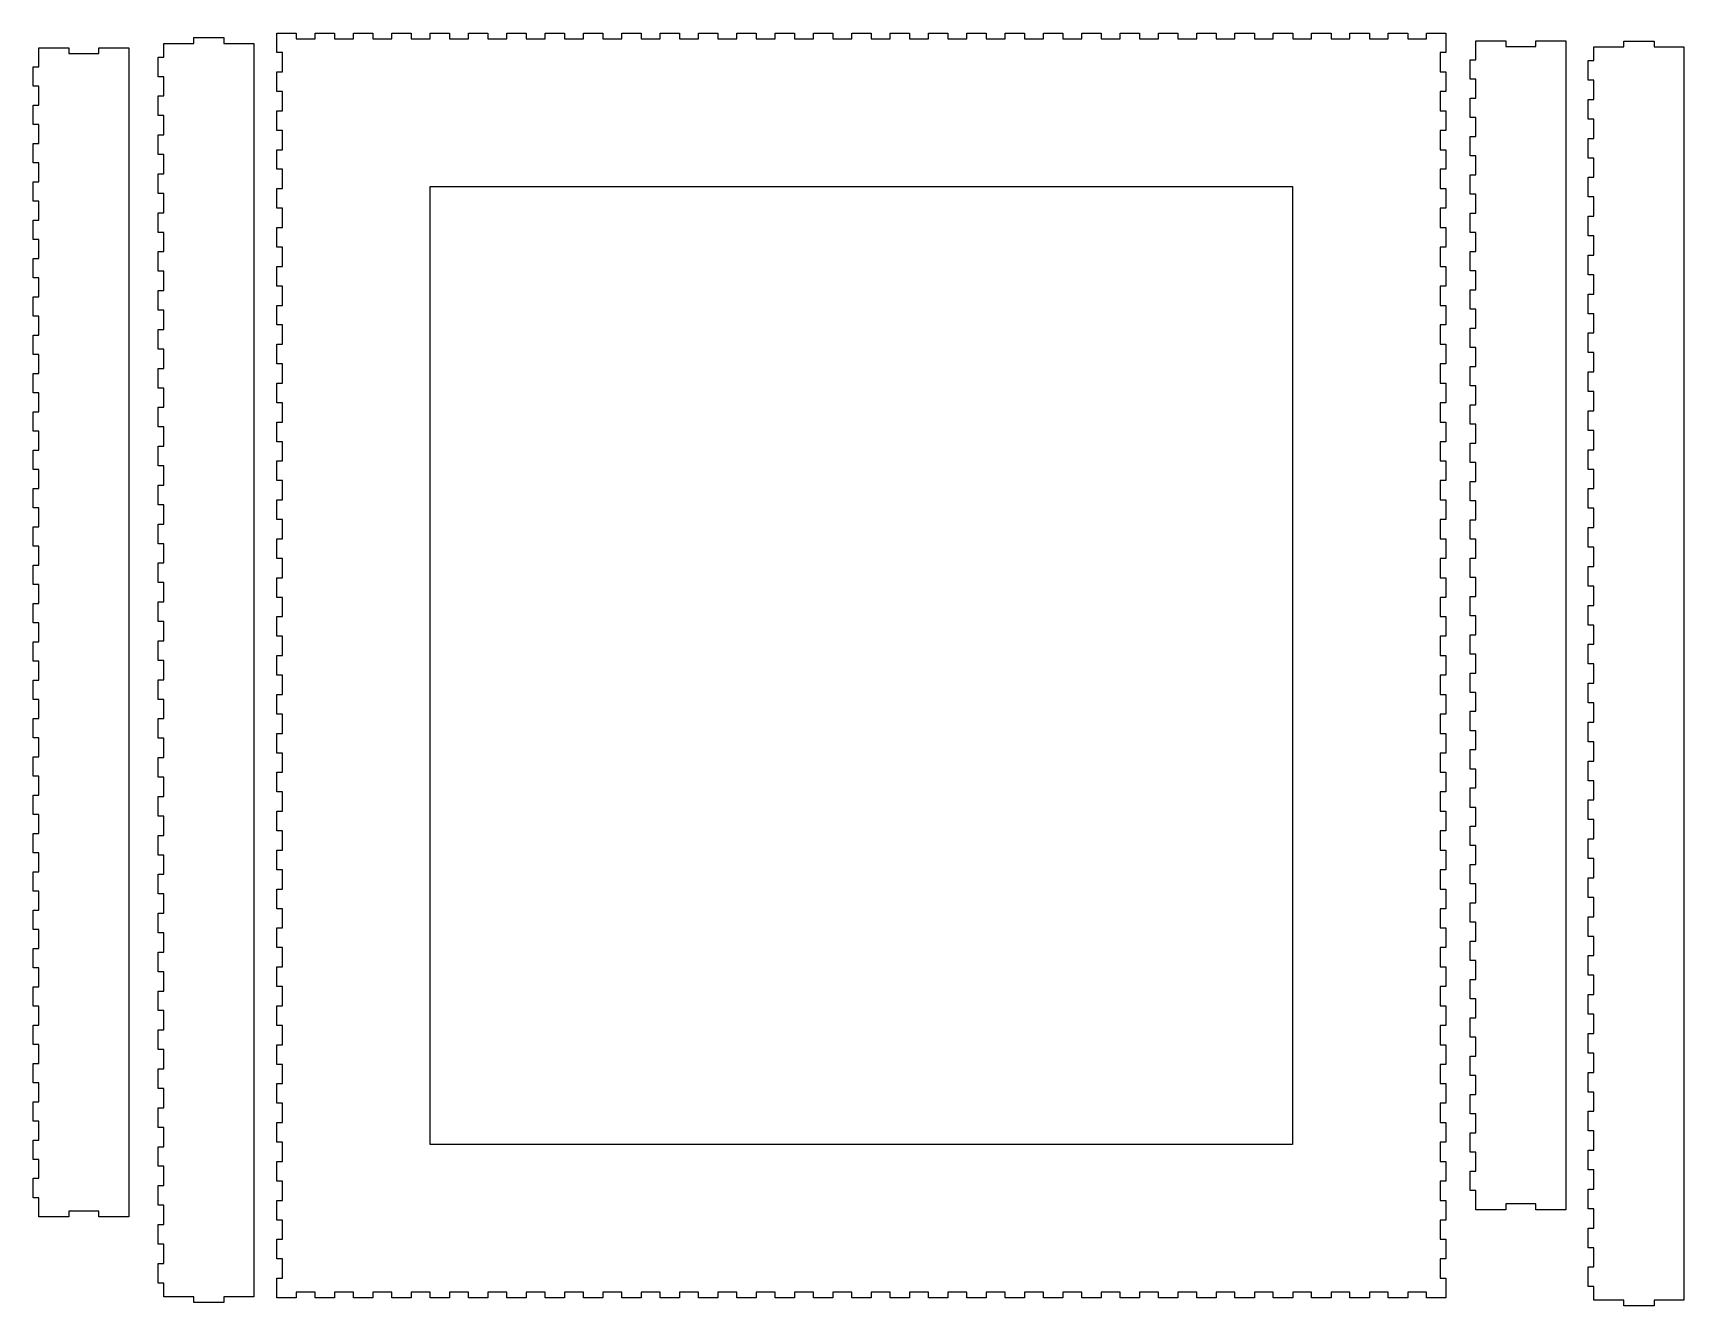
# Model space of a CAD drawing. Extents: x 309 to 1171, y 119 to 783.
import ezdxf

# ---------------------------------------------------------------- set-up
doc = ezdxf.new("R2010")
doc.units = 0
doc.layers.add('Calque_1', color=7, linetype='CONTINUOUS')

msp = doc.modelspace()

# ---------------------------------------------------------------- linework, layer by layer
at = {"layer": 'Calque_1', "color": 1}
for p, q in [((312.078172, 765.802672), (312.078172, 775.752671)), ((312.078172, 775.752671), (327.794846, 775.752671)), ((327.794846, 775.752671), (327.794846, 772.752649)), ((343.361518, 772.752649), (343.361518, 775.752671)), ((343.361518, 775.752671), (359.078163, 775.752671)), ((359.078163, 775.752671), (359.078163, 165.75268)), ((359.078163, 775.752671), (359.078163, 775.752671)), ((377.310086, 770.935787), (377.310086, 778.03963)), ((377.310086, 778.03963), (392.926739, 778.03963)), ((392.926739, 778.03963), (392.926739, 781.039624)), ((392.926739, 781.039624), (408.693422, 781.039624)), ((408.693422, 781.039624), (408.693422, 778.03963)), ((408.693422, 778.03963), (424.310076, 778.03963)), ((424.310076, 778.03963), (424.310076, 772.039642)), ((436.304464, 783.46572), (446.354454, 783.46572)), ((436.304464, 773.26189), (436.304464, 783.46572)), ((436.304464, 783.46572), (436.304464, 783.46572)), ((446.354454, 783.46572), (446.354454, 780.465726)), ((446.354454, 780.465726), (456.254443, 780.465726)), ((456.254443, 780.465726), (456.254443, 783.46572)), ((456.254443, 783.46572), (466.354442, 783.46572)), ((466.354442, 783.46572), (466.354442, 780.465726)), ((466.354442, 780.465726), (476.254459, 780.465726)), ((476.254459, 780.465726), (476.254459, 783.46572)), ((476.254459, 783.46572), (486.354459, 783.46572)), ((486.354459, 783.46572), (486.354459, 780.465726)), ((486.354459, 780.465726), (496.254447, 780.465726)), ((496.254447, 780.465726), (496.254447, 783.46572)), ((496.254447, 783.46572), (506.354447, 783.46572)), ((506.354447, 783.46572), (506.354447, 780.465726)), ((506.354447, 780.465726), (516.254464, 780.465726)), ((516.254464, 780.465726), (516.254464, 783.46572)), ((516.254464, 783.46572), (526.354463, 783.46572)), ((526.354463, 783.46572), (526.354463, 780.465726)), ((526.354463, 780.465726), (536.254452, 780.465726)), ((536.254452, 780.465726), (536.254452, 783.46572)), ((536.254452, 783.46572), (546.354452, 783.46572)), ((546.354452, 783.46572), (546.354452, 780.465726)), ((546.354452, 780.465726), (556.25444, 780.465726)), ((556.25444, 780.465726), (556.25444, 783.46572)), ((556.25444, 783.46572), (566.35444, 783.46572)), ((566.35444, 783.46572), (566.35444, 780.465726)), ((566.35444, 780.465726), (576.254457, 780.465726)), ((576.254457, 780.465726), (576.254457, 783.46572)), ((576.254457, 783.46572), (586.354456, 783.46572)), ((586.354456, 783.46572), (586.354456, 780.465726)), ((586.354456, 780.465726), (596.254445, 780.465726)), ((596.254445, 780.465726), (596.254445, 783.46572)), ((596.254445, 783.46572), (606.354444, 783.46572)), ((606.354444, 783.46572), (606.354444, 780.465726)), ((606.354444, 780.465726), (616.254461, 780.465726)), ((616.254461, 780.465726), (616.254461, 783.46572)), ((616.254461, 783.46572), (626.354461, 783.46572)), ((626.354461, 783.46572), (626.354461, 780.465726)), ((626.354461, 780.465726), (636.25445, 780.465726)), ((636.25445, 780.465726), (636.25445, 783.46572)), ((636.25445, 783.46572), (646.354449, 783.46572)), ((646.354449, 783.46572), (646.354449, 780.465726)), ((646.354449, 780.465726), (656.254466, 780.465726)), ((656.254466, 780.465726), (656.254466, 783.46572)), ((656.254466, 783.46572), (666.354466, 783.46572)), ((666.354466, 783.46572), (666.354466, 780.465726)), ((666.354466, 780.465726), (676.254454, 780.465726)), ((676.254454, 780.465726), (676.254454, 783.46572)), ((676.254454, 783.46572), (686.354454, 783.46572)), ((686.354454, 783.46572), (686.354454, 780.465726)), ((686.354454, 780.465726), (696.254442, 780.465726)), ((696.254442, 780.465726), (696.254442, 783.46572)), ((696.254442, 783.46572), (706.354442, 783.46572)), ((706.354442, 783.46572), (706.354442, 780.465726)), ((706.354442, 780.465726), (716.254459, 780.465726)), ((716.254459, 780.465726), (716.254459, 783.46572)), ((716.254459, 783.46572), (726.354458, 783.46572)), ((726.354458, 783.46572), (726.354458, 780.465726)), ((726.354458, 780.465726), (736.254447, 780.465726)), ((736.254447, 780.465726), (736.254447, 783.46572)), ((736.254447, 783.46572), (746.354447, 783.46572)), ((746.354447, 783.46572), (746.354447, 780.465726)), ((746.354447, 780.465726), (756.254464, 780.465726)), ((756.254464, 780.465726), (756.254464, 783.46572)), ((756.254464, 783.46572), (766.354463, 783.46572)), ((766.354463, 783.46572), (766.354463, 780.465726)), ((766.354463, 780.465726), (776.254452, 780.465726)), ((776.254452, 780.465726), (776.254452, 783.46572)), ((776.254452, 783.46572), (786.354451, 783.46572)), ((786.354451, 783.46572), (786.354451, 780.465726)), ((786.354451, 780.465726), (796.25444, 780.465726)), ((796.25444, 780.465726), (796.25444, 783.46572)), ((796.25444, 783.46572), (806.35444, 783.46572)), ((806.35444, 783.46572), (806.35444, 780.465726)), ((806.35444, 780.465726), (816.254456, 780.465726)), ((816.254456, 780.465726), (816.254456, 783.46572)), ((816.254456, 783.46572), (826.354456, 783.46572)), ((826.354456, 783.46572), (826.354456, 780.465726)), ((826.354456, 780.465726), (836.254445, 780.465726)), ((836.254445, 780.465726), (836.254445, 783.46572)), ((836.254445, 783.46572), (846.354444, 783.46572)), ((846.354444, 783.46572), (846.354444, 780.465726)), ((846.354444, 780.465726), (856.254461, 780.465726)), ((856.254461, 780.465726), (856.254461, 783.46572)), ((856.254461, 783.46572), (866.354461, 783.46572)), ((866.354461, 783.46572), (866.354461, 780.465726)), ((866.354461, 780.465726), (876.254449, 780.465726)), ((876.254449, 780.465726), (876.254449, 783.46572)), ((876.254449, 783.46572), (886.354449, 783.46572)), ((886.354449, 783.46572), (886.354449, 780.465726)), ((886.354449, 780.465726), (896.254466, 780.465726)), ((896.254466, 780.465726), (896.254466, 783.46572)), ((896.254466, 783.46572), (906.354465, 783.46572)), ((906.354465, 783.46572), (906.354465, 780.465726)), ((906.354465, 780.465726), (916.254454, 780.465726)), ((916.254454, 780.465726), (916.254454, 783.46572)), ((916.254454, 783.46572), (926.354454, 783.46572)), ((926.354454, 783.46572), (926.354454, 780.465726)), ((926.354454, 780.465726), (936.254442, 780.465726)), ((936.254442, 780.465726), (936.254442, 783.46572)), ((936.254442, 783.46572), (946.354442, 783.46572)), ((946.354442, 783.46572), (946.354442, 780.465726)), ((946.354442, 780.465726), (956.254459, 780.465726)), ((956.254459, 780.465726), (956.254459, 783.46572)), ((956.254459, 783.46572), (966.354458, 783.46572)), ((966.354458, 783.46572), (966.354458, 780.465726)), ((966.354458, 780.465726), (976.254447, 780.465726)), ((976.254447, 780.465726), (976.254447, 783.46572)), ((976.254447, 783.46572), (986.354446, 783.46572)), ((986.354446, 783.46572), (986.354446, 780.465726)), ((986.354446, 780.465726), (996.254463, 780.465726)), ((996.254463, 780.465726), (996.254463, 783.46572)), ((996.254463, 783.46572), (1006.354463, 783.46572)), ((1006.354463, 783.46572), (1006.354463, 780.465726)), ((1006.354463, 780.465726), (1016.254452, 780.465726)), ((1016.254452, 780.465726), (1016.254452, 783.46572)), ((1016.254452, 783.46572), (1026.354451, 783.46572)), ((1026.354451, 783.46572), (1026.354451, 780.465726)), ((1026.354451, 780.465726), (1036.25444, 780.465726)), ((1036.25444, 780.465726), (1036.25444, 783.46572)), ((1036.25444, 783.46572), (1046.304458, 783.46572)), ((1046.304458, 783.46572), (1046.304458, 773.26189)), ((1061.924555, 769.501195), (1061.924555, 779.451193)), ((1061.924555, 779.451193), (1077.641228, 779.451193)), ((1077.641228, 779.451193), (1077.641228, 776.451199)), ((1077.641228, 776.451199), (1093.207872, 776.451199)), ((1093.207872, 776.451199), (1093.207872, 779.451193)), ((1093.207872, 779.451193), (1108.924545, 779.451193)), ((1108.924545, 779.451193), (1108.924545, 169.451205)), ((1108.924545, 779.451193), (1108.924545, 779.451193)), ((1123.527457, 769.086526), (1123.527457, 776.190369)), ((1123.527457, 776.190369), (1139.144111, 776.190369)), ((1139.144111, 776.190369), (1139.144111, 779.190363)), ((1139.144111, 779.190363), (1154.910794, 779.190363)), ((1154.910794, 779.190363), (1154.910794, 776.190369)), ((1154.910794, 776.190369), (1170.527448, 776.190369)), ((1170.527448, 776.190369), (1170.527448, 770.190381)), ((327.794846, 772.752649), (343.361518, 772.752649)), ((374.310092, 760.681948), (374.310092, 770.935787)), ((374.310092, 770.935787), (377.310086, 770.935787)), ((424.310076, 772.039642), (424.310076, 124.039652)), ((439.304458, 773.26189), (436.304464, 773.26189)), ((439.304458, 763.208034), (439.304458, 773.26189)), ((1046.304458, 773.26189), (1043.304464, 773.26189)), ((1043.304464, 773.26189), (1043.304464, 763.208034)), ((1058.924561, 759.401195), (1058.924561, 769.501195)), ((1058.924561, 769.501195), (1061.924555, 769.501195)), ((1120.527463, 758.832687), (1120.527463, 769.086526)), ((1120.527463, 769.086526), (1123.527457, 769.086526)), ((1170.527448, 770.190381), (1170.527448, 122.190368)), ((309.078178, 755.702645), (309.078178, 765.802672)), ((309.078178, 765.802672), (312.078172, 765.802672)), ((377.310086, 760.681948), (374.310092, 760.681948)), ((377.310086, 750.628092), (377.310086, 760.681948)), ((436.304464, 752.954195), (436.304464, 763.208034)), ((436.304464, 763.208034), (439.304458, 763.208034)), ((1043.304464, 763.208034), (1046.304458, 763.208034)), ((1046.304458, 763.208034), (1046.304458, 752.954195)), ((1061.924555, 759.401195), (1058.924561, 759.401195)), ((1061.924555, 749.501206), (1061.924555, 759.401195)), ((1123.527457, 758.832687), (1120.527463, 758.832687)), ((1123.527457, 748.77883), (1123.527457, 758.832687)), ((312.078172, 755.702645), (309.078178, 755.702645)), ((312.078172, 745.802656), (312.078172, 755.702645)), ((374.310092, 740.374253), (374.310092, 750.628092)), ((374.310092, 750.628092), (377.310086, 750.628092)), ((439.304458, 752.954195), (436.304464, 752.954195)), ((439.304458, 742.900339), (439.304458, 752.954195)), ((1046.304458, 752.954195), (1043.304464, 752.954195)), ((1043.304464, 752.954195), (1043.304464, 742.900339)), ((1058.924561, 739.401207), (1058.924561, 749.501206)), ((1058.924561, 749.501206), (1061.924555, 749.501206)), ((309.078178, 735.702656), (309.078178, 745.802656)), ((309.078178, 745.802656), (312.078172, 745.802656)), ((436.304464, 732.6465), (436.304464, 742.900339)), ((436.304464, 742.900339), (439.304458, 742.900339)), ((1043.304464, 742.900339), (1046.304458, 742.900339)), ((1046.304458, 742.900339), (1046.304458, 732.6465)), ((1120.527463, 738.524992), (1120.527463, 748.77883)), ((1120.527463, 748.77883), (1123.527457, 748.77883)), ((312.078172, 735.702656), (309.078178, 735.702656)), ((312.078172, 725.802668), (312.078172, 735.702656)), ((377.310086, 740.374253), (374.310092, 740.374253)), ((377.310086, 730.320396), (377.310086, 740.374253)), ((439.304458, 732.6465), (436.304464, 732.6465)), ((439.304458, 722.592644), (439.304458, 732.6465)), ((1046.304458, 732.6465), (1043.304464, 732.6465)), ((1043.304464, 732.6465), (1043.304464, 722.592644)), ((1061.924555, 739.401207), (1058.924561, 739.401207)), ((1061.924555, 729.50119), (1061.924555, 739.401207)), ((1123.527457, 738.524992), (1120.527463, 738.524992)), ((1123.527457, 728.471135), (1123.527457, 738.524992)), ((309.078178, 715.702668), (309.078178, 725.802668)), ((309.078178, 725.802668), (312.078172, 725.802668)), ((374.310092, 720.066558), (374.310092, 730.320396)), ((374.310092, 730.320396), (377.310086, 730.320396)), ((1058.924561, 719.40119), (1058.924561, 729.50119)), ((1058.924561, 729.50119), (1061.924555, 729.50119)), ((1120.527463, 718.217296), (1120.527463, 728.471135)), ((1120.527463, 728.471135), (1123.527457, 728.471135)), ((312.078172, 715.702668), (309.078178, 715.702668)), ((312.078172, 705.802651), (312.078172, 715.702668)), ((377.310086, 720.066558), (374.310092, 720.066558)), ((377.310086, 710.012701), (377.310086, 720.066558)), ((436.304464, 712.338805), (436.304464, 722.592644)), ((436.304464, 722.592644), (439.304458, 722.592644)), ((1043.304464, 722.592644), (1046.304458, 722.592644)), ((1046.304458, 722.592644), (1046.304458, 712.338805)), ((1061.924555, 719.40119), (1058.924561, 719.40119)), ((1061.924555, 709.501202), (1061.924555, 719.40119)), ((1123.527457, 718.217296), (1120.527463, 718.217296)), ((1123.527457, 708.16344), (1123.527457, 718.217296)), ((374.310092, 699.758862), (374.310092, 710.012701)), ((374.310092, 710.012701), (377.310086, 710.012701)), ((439.304458, 712.338805), (436.304464, 712.338805)), ((439.304458, 702.284949), (439.304458, 712.338805)), ((1046.304458, 712.338805), (1043.304464, 712.338805)), ((1043.304464, 712.338805), (1043.304464, 702.284949)), ((1058.924561, 699.401202), (1058.924561, 709.501202)), ((1058.924561, 709.501202), (1061.924555, 709.501202)), ((1120.527463, 697.909601), (1120.527463, 708.16344)), ((1120.527463, 708.16344), (1123.527457, 708.16344)), ((309.078178, 695.702652), (309.078178, 705.802651)), ((309.078178, 705.802651), (312.078172, 705.802651)), ((377.310086, 699.758862), (374.310092, 699.758862)), ((377.310086, 689.705006), (377.310086, 699.758862)), ((436.304464, 692.03111), (436.304464, 702.284949)), ((436.304464, 702.284949), (439.304458, 702.284949)), ((1043.304464, 702.284949), (1046.304458, 702.284949)), ((1046.304458, 702.284949), (1046.304458, 692.03111)), ((1061.924555, 699.401202), (1058.924561, 699.401202)), ((1061.924555, 689.501214), (1061.924555, 699.401202)), ((1123.527457, 697.909601), (1120.527463, 697.909601)), ((1123.527457, 687.855745), (1123.527457, 697.909601)), ((312.078172, 695.702652), (309.078178, 695.702652)), ((312.078172, 685.802663), (312.078172, 695.702652)), ((374.310092, 679.451167), (374.310092, 689.705006)), ((374.310092, 689.705006), (377.310086, 689.705006)), ((439.304458, 692.03111), (436.304464, 692.03111)), ((439.304458, 681.977282), (439.304458, 692.03111)), ((1046.304458, 692.03111), (1043.304464, 692.03111)), ((1043.304464, 692.03111), (1043.304464, 681.977282)), ((1058.924561, 679.401214), (1058.924561, 689.501214)), ((1058.924561, 689.501214), (1061.924555, 689.501214)), ((309.078178, 675.702664), (309.078178, 685.802663)), ((309.078178, 685.802663), (312.078172, 685.802663)), ((436.304464, 671.723415), (436.304464, 681.977282)), ((436.304464, 681.977282), (439.304458, 681.977282)), ((1043.304464, 681.977282), (1046.304458, 681.977282)), ((1046.304458, 681.977282), (1046.304458, 671.723415)), ((1120.527463, 677.601906), (1120.527463, 687.855745)), ((1120.527463, 687.855745), (1123.527457, 687.855745)), ((312.078172, 675.702664), (309.078178, 675.702664)), ((312.078172, 665.802647), (312.078172, 675.702664)), ((377.310086, 679.451167), (374.310092, 679.451167)), ((377.310086, 669.397311), (377.310086, 679.451167)), ((1061.924555, 679.401214), (1058.924561, 679.401214)), ((1061.924555, 669.501197), (1061.924555, 679.401214)), ((1123.527457, 677.601906), (1120.527463, 677.601906)), ((1123.527457, 667.54805), (1123.527457, 677.601906)), ((309.078178, 655.702647), (309.078178, 665.802647)), ((309.078178, 665.802647), (312.078172, 665.802647)), ((374.310092, 659.143472), (374.310092, 669.397311)), ((374.310092, 669.397311), (377.310086, 669.397311)), ((439.304458, 671.723415), (436.304464, 671.723415)), ((439.304458, 661.669587), (439.304458, 671.723415)), ((1046.304458, 671.723415), (1043.304464, 671.723415)), ((1043.304464, 671.723415), (1043.304464, 661.669587)), ((1058.924561, 659.401198), (1058.924561, 669.501197)), ((1058.924561, 669.501197), (1061.924555, 669.501197)), ((1120.527463, 657.294211), (1120.527463, 667.54805)), ((1120.527463, 667.54805), (1123.527457, 667.54805)), ((312.078172, 655.702647), (309.078178, 655.702647)), ((312.078172, 645.802658), (312.078172, 655.702647)), ((377.310086, 659.143472), (374.310092, 659.143472)), ((377.310086, 649.089644), (377.310086, 659.143472)), ((436.304464, 651.41572), (436.304464, 661.669587)), ((436.304464, 661.669587), (439.304458, 661.669587)), ((1043.304464, 661.669587), (1046.304458, 661.669587)), ((1046.304458, 661.669587), (1046.304458, 651.41572)), ((1061.924555, 659.401198), (1058.924561, 659.401198)), ((1061.924555, 649.501209), (1061.924555, 659.401198)), ((1123.527457, 657.294211), (1120.527463, 657.294211)), ((1123.527457, 647.240383), (1123.527457, 657.294211)), ((374.310092, 638.835777), (374.310092, 649.089644)), ((374.310092, 649.089644), (377.310086, 649.089644)), ((439.304458, 651.41572), (436.304464, 651.41572)), ((439.304458, 641.361892), (439.304458, 651.41572)), ((1046.304458, 651.41572), (1043.304464, 651.41572)), ((1043.304464, 651.41572), (1043.304464, 641.361892)), ((1058.924561, 639.401209), (1058.924561, 649.501209)), ((1058.924561, 649.501209), (1061.924555, 649.501209)), ((1120.527463, 636.986516), (1120.527463, 647.240383)), ((1120.527463, 647.240383), (1123.527457, 647.240383)), ((309.078178, 635.702659), (309.078178, 645.802658)), ((309.078178, 645.802658), (312.078172, 645.802658)), ((377.310086, 638.835777), (374.310092, 638.835777)), ((377.310086, 628.781949), (377.310086, 638.835777)), ((436.304464, 631.108025), (436.304464, 641.361892)), ((436.304464, 641.361892), (439.304458, 641.361892)), ((1043.304464, 641.361892), (1046.304458, 641.361892)), ((1046.304458, 641.361892), (1046.304458, 631.108025)), ((1061.924555, 639.401209), (1058.924561, 639.401209)), ((1061.924555, 629.501192), (1061.924555, 639.401209)), ((312.078172, 635.702659), (309.078178, 635.702659)), ((312.078172, 625.80267), (312.078172, 635.702659)), ((439.304458, 631.108025), (436.304464, 631.108025)), ((439.304458, 621.054197), (439.304458, 631.108025)), ((1046.304458, 631.108025), (1043.304464, 631.108025)), ((1043.304464, 631.108025), (1043.304464, 621.054197)), ((1058.924561, 619.401193), (1058.924561, 629.501192)), ((1058.924561, 629.501192), (1061.924555, 629.501192)), ((1123.527457, 636.986516), (1120.527463, 636.986516)), ((1123.527457, 626.932688), (1123.527457, 636.986516)), ((309.078178, 615.702671), (309.078178, 625.80267)), ((309.078178, 625.80267), (312.078172, 625.80267)), ((374.310092, 618.528082), (374.310092, 628.781949)), ((374.310092, 628.781949), (377.310086, 628.781949)), ((436.304464, 610.800358), (436.304464, 621.054197)), ((436.304464, 621.054197), (439.304458, 621.054197)), ((1043.304464, 621.054197), (1046.304458, 621.054197)), ((1046.304458, 621.054197), (1046.304458, 610.800358)), ((1120.527463, 616.678821), (1120.527463, 626.932688)), ((1120.527463, 626.932688), (1123.527457, 626.932688)), ((312.078172, 615.702671), (309.078178, 615.702671)), ((312.078172, 605.802654), (312.078172, 615.702671)), ((377.310086, 618.528082), (374.310092, 618.528082)), ((377.310086, 608.474254), (377.310086, 618.528082)), ((1061.924555, 619.401193), (1058.924561, 619.401193)), ((1061.924555, 609.501204), (1061.924555, 619.401193)), ((1123.527457, 616.678821), (1120.527463, 616.678821)), ((1123.527457, 606.624993), (1123.527457, 616.678821)), ((309.078178, 595.702654), (309.078178, 605.802654)), ((309.078178, 605.802654), (312.078172, 605.802654)), ((374.310092, 598.220415), (374.310092, 608.474254)), ((374.310092, 608.474254), (377.310086, 608.474254)), ((439.304458, 610.800358), (436.304464, 610.800358)), ((439.304458, 600.746502), (439.304458, 610.800358)), ((1046.304458, 610.800358), (1043.304464, 610.800358)), ((1043.304464, 610.800358), (1043.304464, 600.746502)), ((1058.924561, 599.401205), (1058.924561, 609.501204)), ((1058.924561, 609.501204), (1061.924555, 609.501204)), ((1120.527463, 596.371126), (1120.527463, 606.624993)), ((1120.527463, 606.624993), (1123.527457, 606.624993)), ((312.078172, 595.702654), (309.078178, 595.702654)), ((312.078172, 585.802666), (312.078172, 595.702654)), ((377.310086, 598.220415), (374.310092, 598.220415)), ((377.310086, 588.166559), (377.310086, 598.220415)), ((436.304464, 590.492663), (436.304464, 600.746502)), ((436.304464, 600.746502), (439.304458, 600.746502)), ((1043.304464, 600.746502), (1046.304458, 600.746502)), ((1046.304458, 600.746502), (1046.304458, 590.492663)), ((1061.924555, 599.401205), (1058.924561, 599.401205)), ((1061.924555, 589.501244), (1061.924555, 599.401205)), ((1123.527457, 596.371126), (1120.527463, 596.371126)), ((1123.527457, 586.317298), (1123.527457, 596.371126)), ((309.078178, 575.702658), (309.078178, 585.802666)), ((309.078178, 585.802666), (312.078172, 585.802666)), ((374.310092, 577.91272), (374.310092, 588.166559)), ((374.310092, 588.166559), (377.310086, 588.166559)), ((439.304458, 590.492663), (436.304464, 590.492663)), ((439.304458, 580.438806), (439.304458, 590.492663)), ((1046.304458, 590.492663), (1043.304464, 590.492663)), ((1043.304464, 590.492663), (1043.304464, 580.438806)), ((1058.924561, 579.401245), (1058.924561, 589.501244)), ((1058.924561, 589.501244), (1061.924555, 589.501244)), ((1120.527463, 576.06345), (1120.527463, 586.317298)), ((1120.527463, 586.317298), (1123.527457, 586.317298)), ((377.310086, 577.91272), (374.310092, 577.91272)), ((377.310086, 567.858861), (377.310086, 577.91272)), ((436.304464, 570.184968), (436.304464, 580.438806)), ((436.304464, 580.438806), (439.304458, 580.438806)), ((1043.304464, 580.438806), (1046.304458, 580.438806)), ((1046.304458, 580.438806), (1046.304458, 570.184968)), ((1061.924555, 579.401245), (1058.924561, 579.401245)), ((1061.924555, 569.501219), (1061.924555, 579.401245)), ((312.078172, 575.702658), (309.078178, 575.702658)), ((312.078172, 565.802658), (312.078172, 575.702658)), ((439.304458, 570.184968), (436.304464, 570.184968)), ((439.304458, 560.13112), (439.304458, 570.184968)), ((1046.304458, 570.184968), (1043.304464, 570.184968)), ((1043.304464, 570.184968), (1043.304464, 560.13112)), ((1058.924561, 559.40122), (1058.924561, 569.501219)), ((1058.924561, 569.501219), (1061.924555, 569.501219)), ((1123.527457, 576.06345), (1120.527463, 576.06345)), ((1123.527457, 566.009594), (1123.527457, 576.06345)), ((309.078178, 555.702658), (309.078178, 565.802658)), ((309.078178, 565.802658), (312.078172, 565.802658)), ((374.310092, 557.605016), (374.310092, 567.858861)), ((374.310092, 567.858861), (377.310086, 567.858861)), ((436.304464, 549.877275), (436.304464, 560.13112)), ((436.304464, 560.13112), (439.304458, 560.13112)), ((1043.304464, 560.13112), (1046.304458, 560.13112)), ((1046.304458, 560.13112), (1046.304458, 549.877275)), ((1120.527463, 555.755755), (1120.527463, 566.009594)), ((1120.527463, 566.009594), (1123.527457, 566.009594)), ((312.078172, 555.702658), (309.078178, 555.702658)), ((312.078172, 545.802658), (312.078172, 555.702658)), ((377.310086, 557.605016), (374.310092, 557.605016)), ((377.310086, 547.551169), (377.310086, 557.605016)), ((1061.924555, 559.40122), (1058.924561, 559.40122)), ((1061.924555, 549.501231), (1061.924555, 559.40122)), ((1123.527457, 555.755755), (1120.527463, 555.755755)), ((1123.527457, 545.701896), (1123.527457, 555.755755)), ((309.078178, 535.702659), (309.078178, 545.802658)), ((309.078178, 545.802658), (312.078172, 545.802658)), ((374.310092, 537.297324), (374.310092, 547.551169)), ((374.310092, 547.551169), (377.310086, 547.551169)), ((439.304458, 549.877275), (436.304464, 549.877275)), ((439.304458, 539.82343), (439.304458, 549.877275)), ((1046.304458, 549.877275), (1043.304464, 549.877275)), ((1043.304464, 549.877275), (1043.304464, 539.82343)), ((1058.924561, 539.401232), (1058.924561, 549.501231)), ((1058.924561, 549.501231), (1061.924555, 549.501231)), ((1120.527463, 535.44806), (1120.527463, 545.701896)), ((1120.527463, 545.701896), (1123.527457, 545.701896)), ((312.078172, 535.702659), (309.078178, 535.702659)), ((312.078172, 525.802659), (312.078172, 535.702659)), ((377.310086, 537.297324), (374.310092, 537.297324)), ((377.310086, 527.243476), (377.310086, 537.297324)), ((436.304464, 529.569583), (436.304464, 539.82343)), ((436.304464, 539.82343), (439.304458, 539.82343)), ((1043.304464, 539.82343), (1046.304458, 539.82343)), ((1046.304458, 539.82343), (1046.304458, 529.569583)), ((1061.924555, 539.401232), (1058.924561, 539.401232)), ((1061.924555, 529.501215), (1061.924555, 539.401232)), ((1123.527457, 535.44806), (1120.527463, 535.44806)), ((1123.527457, 525.394201), (1123.527457, 535.44806)), ((309.078178, 515.702665), (309.078178, 525.802659)), ((309.078178, 525.802659), (312.078172, 525.802659)), ((374.310092, 516.989635), (374.310092, 527.243476)), ((374.310092, 527.243476), (377.310086, 527.243476)), ((439.304458, 529.569583), (436.304464, 529.569583)), ((439.304458, 519.515738), (439.304458, 529.569583)), ((1046.304458, 529.569583), (1043.304464, 529.569583)), ((1043.304464, 529.569583), (1043.304464, 519.515738)), ((1058.924561, 519.401215), (1058.924561, 529.501215)), ((1058.924561, 529.501215), (1061.924555, 529.501215)), ((377.310086, 516.989635), (374.310092, 516.989635)), ((377.310086, 506.935778), (377.310086, 516.989635)), ((436.304464, 509.261891), (436.304464, 519.515738)), ((436.304464, 519.515738), (439.304458, 519.515738)), ((1043.304464, 519.515738), (1046.304458, 519.515738)), ((1046.304458, 519.515738), (1046.304458, 509.261891)), ((1061.924555, 519.401215), (1058.924561, 519.401215)), ((1061.924555, 509.501226), (1061.924555, 519.401215)), ((1120.527463, 515.140362), (1120.527463, 525.394201)), ((1120.527463, 525.394201), (1123.527457, 525.394201)), ((312.078172, 515.702665), (309.078178, 515.702665)), ((312.078172, 505.802648), (312.078172, 515.702665)), ((439.304458, 509.261891), (436.304464, 509.261891)), ((439.304458, 499.208043), (439.304458, 509.261891)), ((1046.304458, 509.261891), (1043.304464, 509.261891)), ((1043.304464, 509.261891), (1043.304464, 499.208043)), ((1058.924561, 499.401227), (1058.924561, 509.501226)), ((1058.924561, 509.501226), (1061.924555, 509.501226)), ((1123.527457, 515.140362), (1120.527463, 515.140362)), ((1123.527457, 505.086506), (1123.527457, 515.140362)), ((309.078178, 495.702648), (309.078178, 505.802648)), ((309.078178, 505.802648), (312.078172, 505.802648)), ((374.310092, 496.68194), (374.310092, 506.935778)), ((374.310092, 506.935778), (377.310086, 506.935778)), ((1120.527463, 494.832667), (1120.527463, 505.086506)), ((1120.527463, 505.086506), (1123.527457, 505.086506)), ((312.078172, 495.702648), (309.078178, 495.702648)), ((312.078172, 485.80266), (312.078172, 495.702648)), ((377.310086, 496.68194), (374.310092, 496.68194)), ((377.310086, 486.628083), (377.310086, 496.68194)), ((436.304464, 488.954198), (436.304464, 499.208043)), ((436.304464, 499.208043), (439.304458, 499.208043)), ((1043.304464, 499.208043), (1046.304458, 499.208043)), ((1046.304458, 499.208043), (1046.304458, 488.954198)), ((1061.924555, 499.401227), (1058.924561, 499.401227)), ((1061.924555, 489.50121), (1061.924555, 499.401227)), ((1123.527457, 494.832667), (1120.527463, 494.832667)), ((1123.527457, 484.778811), (1123.527457, 494.832667)), ((309.078178, 475.70266), (309.078178, 485.80266)), ((309.078178, 485.80266), (312.078172, 485.80266)), ((374.310092, 476.374244), (374.310092, 486.628083)), ((374.310092, 486.628083), (377.310086, 486.628083)), ((439.304458, 488.954198), (436.304464, 488.954198)), ((439.304458, 478.900351), (439.304458, 488.954198)), ((1046.304458, 488.954198), (1043.304464, 488.954198)), ((1043.304464, 488.954198), (1043.304464, 478.900351)), ((1058.924561, 479.40121), (1058.924561, 489.50121)), ((1058.924561, 489.50121), (1061.924555, 489.50121)), ((1120.527463, 474.524972), (1120.527463, 484.778811)), ((1120.527463, 484.778811), (1123.527457, 484.778811)), ((312.078172, 475.70266), (309.078178, 475.70266)), ((312.078172, 465.802643), (312.078172, 475.70266)), ((377.310086, 476.374244), (374.310092, 476.374244)), ((377.310086, 466.320388), (377.310086, 476.374244)), ((436.304464, 468.646506), (436.304464, 478.900351)), ((436.304464, 478.900351), (439.304458, 478.900351)), ((1043.304464, 478.900351), (1046.304458, 478.900351)), ((1046.304458, 478.900351), (1046.304458, 468.646506)), ((1061.924555, 479.40121), (1058.924561, 479.40121)), ((1061.924555, 469.501222), (1061.924555, 479.40121)), ((1123.527457, 474.524972), (1120.527463, 474.524972)), ((1123.527457, 464.471116), (1123.527457, 474.524972)), ((309.078178, 455.702644), (309.078178, 465.802643)), ((309.078178, 465.802643), (312.078172, 465.802643)), ((374.310092, 456.066549), (374.310092, 466.320388)), ((374.310092, 466.320388), (377.310086, 466.320388)), ((439.304458, 468.646506), (436.304464, 468.646506)), ((439.304458, 458.592658), (439.304458, 468.646506)), ((1046.304458, 468.646506), (1043.304464, 468.646506)), ((1043.304464, 468.646506), (1043.304464, 458.592658)), ((1058.924561, 459.401222), (1058.924561, 469.501222)), ((1058.924561, 469.501222), (1061.924555, 469.501222)), ((436.304464, 448.338814), (436.304464, 458.592658)), ((436.304464, 458.592658), (439.304458, 458.592658)), ((1043.304464, 458.592658), (1046.304458, 458.592658)), ((1046.304458, 458.592658), (1046.304458, 448.338814)), ((1061.924555, 459.401222), (1058.924561, 459.401222)), ((1061.924555, 449.501234), (1061.924555, 459.401222)), ((1120.527463, 454.217277), (1120.527463, 464.471116)), ((1120.527463, 464.471116), (1123.527457, 464.471116)), ((312.078172, 455.702644), (309.078178, 455.702644)), ((312.078172, 445.802655), (312.078172, 455.702644)), ((377.310086, 456.066549), (374.310092, 456.066549)), ((377.310086, 446.012721), (377.310086, 456.066549)), ((439.304458, 448.338814), (436.304464, 448.338814)), ((439.304458, 438.284966), (439.304458, 448.338814)), ((1046.304458, 448.338814), (1043.304464, 448.338814)), ((1043.304464, 448.338814), (1043.304464, 438.284966)), ((1058.924561, 439.401234), (1058.924561, 449.501234)), ((1058.924561, 449.501234), (1061.924555, 449.501234)), ((1123.527457, 454.217277), (1120.527463, 454.217277)), ((1123.527457, 444.163452), (1123.527457, 454.217277)), ((309.078178, 435.702655), (309.078178, 445.802655)), ((309.078178, 445.802655), (312.078172, 445.802655)), ((374.310092, 435.758854), (374.310092, 446.012721)), ((374.310092, 446.012721), (377.310086, 446.012721)), ((1061.924555, 439.401234), (1058.924561, 439.401234)), ((1061.924555, 429.501217), (1061.924555, 439.401234)), ((1120.527463, 433.909582), (1120.527463, 444.163452)), ((1120.527463, 444.163452), (1123.527457, 444.163452)), ((312.078172, 435.702655), (309.078178, 435.702655)), ((312.078172, 425.802667), (312.078172, 435.702655)), ((377.310086, 435.758854), (374.310092, 435.758854)), ((377.310086, 425.705026), (377.310086, 435.758854)), ((436.304464, 428.031122), (436.304464, 438.284966)), ((436.304464, 438.284966), (439.304458, 438.284966)), ((1043.304464, 438.284966), (1046.304458, 438.284966)), ((1046.304458, 438.284966), (1046.304458, 428.031122)), ((1123.527457, 433.909582), (1120.527463, 433.909582)), ((1123.527457, 423.855757), (1123.527457, 433.909582)), ((309.078178, 415.702667), (309.078178, 425.802667)), ((309.078178, 425.802667), (312.078172, 425.802667)), ((374.310092, 415.451159), (374.310092, 425.705026)), ((374.310092, 425.705026), (377.310086, 425.705026)), ((439.304458, 428.031122), (436.304464, 428.031122)), ((439.304458, 417.977274), (439.304458, 428.031122)), ((1046.304458, 428.031122), (1043.304464, 428.031122)), ((1043.304464, 428.031122), (1043.304464, 417.977274)), ((1058.924561, 419.401218), (1058.924561, 429.501217)), ((1058.924561, 429.501217), (1061.924555, 429.501217)), ((1120.527463, 413.601887), (1120.527463, 423.855757)), ((1120.527463, 423.855757), (1123.527457, 423.855757)), ((312.078172, 415.702667), (309.078178, 415.702667)), ((312.078172, 405.80265), (312.078172, 415.702667)), ((377.310086, 415.451159), (374.310092, 415.451159)), ((377.310086, 405.397342), (377.310086, 415.451159)), ((436.304464, 407.723429), (436.304464, 417.977274)), ((436.304464, 417.977274), (439.304458, 417.977274)), ((1043.304464, 417.977274), (1046.304458, 417.977274)), ((1046.304458, 417.977274), (1046.304458, 407.723429)), ((1061.924555, 419.401218), (1058.924561, 419.401218)), ((1061.924555, 409.501229), (1061.924555, 419.401218)), ((1123.527457, 413.601887), (1120.527463, 413.601887)), ((1123.527457, 403.548059), (1123.527457, 413.601887)), ((309.078178, 395.702651), (309.078178, 405.80265)), ((309.078178, 405.80265), (312.078172, 405.80265)), ((374.310092, 395.143475), (374.310092, 405.397342)), ((374.310092, 405.397342), (377.310086, 405.397342)), ((439.304458, 407.723429), (436.304464, 407.723429)), ((439.304458, 397.669581), (439.304458, 407.723429)), ((1046.304458, 407.723429), (1043.304464, 407.723429)), ((1043.304464, 407.723429), (1043.304464, 397.669581)), ((1058.924561, 399.401229), (1058.924561, 409.501229)), ((1058.924561, 409.501229), (1061.924555, 409.501229)), ((436.304464, 387.415737), (436.304464, 397.669581)), ((436.304464, 397.669581), (439.304458, 397.669581)), ((1043.304464, 397.669581), (1046.304458, 397.669581)), ((1046.304458, 397.669581), (1046.304458, 387.415737)), ((1061.924555, 399.401229), (1058.924561, 399.401229)), ((1061.924555, 389.501212), (1061.924555, 399.401229)), ((1120.527463, 393.294192), (1120.527463, 403.548059)), ((1120.527463, 403.548059), (1123.527457, 403.548059)), ((312.078172, 395.702651), (309.078178, 395.702651)), ((312.078172, 385.802662), (312.078172, 395.702651)), ((377.310086, 395.143475), (374.310092, 395.143475)), ((377.310086, 385.089647), (377.310086, 395.143475)), ((1058.924561, 379.401199), (1058.924561, 389.501212)), ((1058.924561, 389.501212), (1061.924555, 389.501212)), ((1123.527457, 393.294192), (1120.527463, 393.294192)), ((1123.527457, 383.240364), (1123.527457, 393.294192)), ((309.078178, 375.702674), (309.078178, 385.802662)), ((309.078178, 385.802662), (312.078172, 385.802662)), ((374.310092, 374.835808), (374.310092, 385.089647)), ((374.310092, 385.089647), (377.310086, 385.089647)), ((439.304458, 387.415737), (436.304464, 387.415737)), ((439.304458, 377.361889), (439.304458, 387.415737)), ((1046.304458, 387.415737), (1043.304464, 387.415737)), ((1043.304464, 387.415737), (1043.304464, 377.361889)), ((1061.924555, 379.401199), (1058.924561, 379.401199)), ((1061.924555, 369.50121), (1061.924555, 379.401199)), ((1120.527463, 372.986525), (1120.527463, 383.240364)), ((1120.527463, 383.240364), (1123.527457, 383.240364)), ((312.078172, 375.702674), (309.078178, 375.702674)), ((312.078172, 365.802657), (312.078172, 375.702674)), ((377.310086, 374.835808), (374.310092, 374.835808)), ((377.310086, 364.781952), (377.310086, 374.835808)), ((436.304464, 367.108045), (436.304464, 377.361889)), ((436.304464, 377.361889), (439.304458, 377.361889)), ((1043.304464, 377.361889), (1046.304458, 377.361889)), ((1046.304458, 377.361889), (1046.304458, 367.108045)), ((1123.527457, 372.986525), (1120.527463, 372.986525)), ((1123.527457, 362.932668), (1123.527457, 372.986525)), ((309.078178, 355.702657), (309.078178, 365.802657)), ((309.078178, 365.802657), (312.078172, 365.802657)), ((374.310092, 354.528113), (374.310092, 364.781952)), ((374.310092, 364.781952), (377.310086, 364.781952)), ((439.304458, 367.108045), (436.304464, 367.108045)), ((439.304458, 357.054197), (439.304458, 367.108045)), ((1046.304458, 367.108045), (1043.304464, 367.108045)), ((1043.304464, 367.108045), (1043.304464, 357.054197)), ((1058.924561, 359.401211), (1058.924561, 369.50121)), ((1058.924561, 369.50121), (1061.924555, 369.50121)), ((1120.527463, 352.67883), (1120.527463, 362.932668)), ((1120.527463, 362.932668), (1123.527457, 362.932668)), ((312.078172, 355.702657), (309.078178, 355.702657)), ((312.078172, 345.802669), (312.078172, 355.702657)), ((377.310086, 354.528113), (374.310092, 354.528113)), ((377.310086, 344.474257), (377.310086, 354.528113)), ((436.304464, 346.800352), (436.304464, 357.054197)), ((436.304464, 357.054197), (439.304458, 357.054197)), ((1043.304464, 357.054197), (1046.304458, 357.054197)), ((1046.304458, 357.054197), (1046.304458, 346.800352)), ((1061.924555, 359.401211), (1058.924561, 359.401211)), ((1061.924555, 349.501222), (1061.924555, 359.401211)), ((309.078178, 335.702669), (309.078178, 345.802669)), ((309.078178, 345.802669), (312.078172, 345.802669)), ((439.304458, 346.800352), (436.304464, 346.800352)), ((439.304458, 336.746505), (439.304458, 346.800352)), ((1046.304458, 346.800352), (1043.304464, 346.800352)), ((1043.304464, 346.800352), (1043.304464, 336.746505)), ((1058.924561, 339.401219), (1058.924561, 349.501222)), ((1058.924561, 349.501222), (1061.924555, 349.501222)), ((1123.527457, 352.67883), (1120.527463, 352.67883)), ((1123.527457, 342.624973), (1123.527457, 352.67883)), ((374.310092, 334.220418), (374.310092, 344.474257)), ((374.310092, 344.474257), (377.310086, 344.474257)), ((436.304464, 326.49266), (436.304464, 336.746505)), ((436.304464, 336.746505), (439.304458, 336.746505)), ((1043.304464, 336.746505), (1046.304458, 336.746505)), ((1046.304458, 336.746505), (1046.304458, 326.49266)), ((1061.924555, 339.401219), (1058.924561, 339.401219)), ((1061.924555, 329.501203), (1061.924555, 339.401219)), ((1120.527463, 332.371134), (1120.527463, 342.624973)), ((1120.527463, 342.624973), (1123.527457, 342.624973)), ((312.078172, 335.702669), (309.078178, 335.702669)), ((312.078172, 325.80268), (312.078172, 335.702669)), ((377.310086, 334.220418), (374.310092, 334.220418)), ((377.310086, 324.166561), (377.310086, 334.220418)), ((1058.924561, 319.401204), (1058.924561, 329.501203)), ((1058.924561, 329.501203), (1061.924555, 329.501203)), ((1123.527457, 332.371134), (1120.527463, 332.371134)), ((1123.527457, 322.317278), (1123.527457, 332.371134)), ((309.078178, 315.702681), (309.078178, 325.80268)), ((309.078178, 325.80268), (312.078172, 325.80268)), ((374.310092, 313.912723), (374.310092, 324.166561)), ((374.310092, 324.166561), (377.310086, 324.166561)), ((439.304458, 326.49266), (436.304464, 326.49266)), ((439.304458, 316.438814), (439.304458, 326.49266)), ((1046.304458, 326.49266), (1043.304464, 326.49266)), ((1043.304464, 326.49266), (1043.304464, 316.438814)), ((1061.924555, 319.401204), (1058.924561, 319.401204)), ((1061.924555, 309.501216), (1061.924555, 319.401204)), ((1120.527463, 312.063439), (1120.527463, 322.317278)), ((1120.527463, 322.317278), (1123.527457, 322.317278)), ((312.078172, 315.702681), (309.078178, 315.702681)), ((312.078172, 305.802664), (312.078172, 315.702681)), ((377.310086, 313.912723), (374.310092, 313.912723)), ((377.310086, 303.858867), (377.310086, 313.912723)), ((436.304464, 306.184969), (436.304464, 316.438814)), ((436.304464, 316.438814), (439.304458, 316.438814)), ((1043.304464, 316.438814), (1046.304458, 316.438814)), ((1046.304458, 316.438814), (1046.304458, 306.184969)), ((1123.527457, 312.063439), (1120.527463, 312.063439)), ((1123.527457, 302.009583), (1123.527457, 312.063439)), ((309.078178, 295.702665), (309.078178, 305.802664)), ((309.078178, 305.802664), (312.078172, 305.802664)), ((374.310092, 293.605028), (374.310092, 303.858867)), ((374.310092, 303.858867), (377.310086, 303.858867)), ((439.304458, 306.184969), (436.304464, 306.184969)), ((439.304458, 296.131122), (439.304458, 306.184969)), ((1046.304458, 306.184969), (1043.304464, 306.184969)), ((1043.304464, 306.184969), (1043.304464, 296.131122)), ((1058.924561, 299.401216), (1058.924561, 309.501216)), ((1058.924561, 309.501216), (1061.924555, 309.501216)), ((1120.527463, 291.755744), (1120.527463, 302.009583)), ((1120.527463, 302.009583), (1123.527457, 302.009583)), ((312.078172, 295.702665), (309.078178, 295.702665)), ((312.078172, 285.802676), (312.078172, 295.702665)), ((377.310086, 293.605028), (374.310092, 293.605028)), ((377.310086, 283.551172), (377.310086, 293.605028)), ((436.304464, 285.877277), (436.304464, 296.131122)), ((436.304464, 296.131122), (439.304458, 296.131122)), ((1043.304464, 296.131122), (1046.304458, 296.131122)), ((1046.304458, 296.131122), (1046.304458, 285.877277)), ((1061.924555, 299.401216), (1058.924561, 299.401216)), ((1061.924555, 289.501199), (1061.924555, 299.401216)), ((309.078178, 275.702677), (309.078178, 285.802676)), ((309.078178, 285.802676), (312.078172, 285.802676)), ((439.304458, 285.877277), (436.304464, 285.877277)), ((439.304458, 275.823429), (439.304458, 285.877277)), ((1046.304458, 285.877277), (1043.304464, 285.877277)), ((1043.304464, 285.877277), (1043.304464, 275.823429)), ((1058.924561, 279.4012), (1058.924561, 289.501199)), ((1058.924561, 289.501199), (1061.924555, 289.501199)), ((1123.527457, 291.755744), (1120.527463, 291.755744)), ((1123.527457, 281.701888), (1123.527457, 291.755744)), ((312.078172, 275.702677), (309.078178, 275.702677)), ((312.078172, 265.802659), (312.078172, 275.702677)), ((374.310092, 273.297333), (374.310092, 283.551172)), ((374.310092, 283.551172), (377.310086, 283.551172)), ((436.304464, 265.569583), (436.304464, 275.823429)), ((436.304464, 275.823429), (439.304458, 275.823429)), ((1043.304464, 275.823429), (1046.304458, 275.823429)), ((1046.304458, 275.823429), (1046.304458, 265.569583)), ((1061.924555, 279.4012), (1058.924561, 279.4012)), ((1061.924555, 269.501211), (1061.924555, 279.4012)), ((1120.527463, 271.448049), (1120.527463, 281.701888)), ((1120.527463, 281.701888), (1123.527457, 281.701888)), ((377.310086, 273.297333), (374.310092, 273.297333)), ((377.310086, 263.243477), (377.310086, 273.297333)), ((1058.924561, 259.401213), (1058.924561, 269.501211)), ((1058.924561, 269.501211), (1061.924555, 269.501211)), ((1123.527457, 271.448049), (1120.527463, 271.448049)), ((1123.527457, 261.394193), (1123.527457, 271.448049)), ((309.078178, 255.70266), (309.078178, 265.802659)), ((309.078178, 265.802659), (312.078172, 265.802659)), ((374.310092, 252.989638), (374.310092, 263.243477)), ((374.310092, 263.243477), (377.310086, 263.243477)), ((439.304458, 265.569583), (436.304464, 265.569583)), ((439.304458, 255.515735), (439.304458, 265.569583)), ((1046.304458, 265.569583), (1043.304464, 265.569583)), ((1043.304464, 265.569583), (1043.304464, 255.515735)), ((1061.924555, 259.401213), (1058.924561, 259.401213)), ((1061.924555, 249.501196), (1061.924555, 259.401213)), ((1120.527463, 251.140354), (1120.527463, 261.394193)), ((1120.527463, 261.394193), (1123.527457, 261.394193)), ((312.078172, 255.70266), (309.078178, 255.70266)), ((312.078172, 245.802671), (312.078172, 255.70266)), ((377.310086, 252.989638), (374.310092, 252.989638)), ((377.310086, 242.93581), (377.310086, 252.989638)), ((436.304464, 245.261885), (436.304464, 255.515735)), ((436.304464, 255.515735), (439.304458, 255.515735)), ((1043.304464, 255.515735), (1046.304458, 255.515735)), ((1046.304458, 255.515735), (1046.304458, 245.261885)), ((1123.527457, 251.140354), (1120.527463, 251.140354)), ((1123.527457, 241.086526), (1123.527457, 251.140354)), ((309.078178, 235.702671), (309.078178, 245.802671)), ((309.078178, 245.802671), (312.078172, 245.802671)), ((374.310092, 232.681943), (374.310092, 242.93581)), ((374.310092, 242.93581), (377.310086, 242.93581)), ((439.304458, 245.261885), (436.304464, 245.261885)), ((439.304458, 235.208057), (439.304458, 245.261885)), ((1046.304458, 245.261885), (1043.304464, 245.261885)), ((1043.304464, 245.261885), (1043.304464, 235.208057)), ((1058.924561, 239.401197), (1058.924561, 249.501196)), ((1058.924561, 249.501196), (1061.924555, 249.501196)), ((312.078172, 235.702671), (309.078178, 235.702671)), ((312.078172, 225.802655), (312.078172, 235.702671)), ((377.310086, 232.681943), (374.310092, 232.681943)), ((377.310086, 222.628115), (377.310086, 232.681943)), ((436.304464, 224.95419), (436.304464, 235.208057)), ((436.304464, 235.208057), (439.304458, 235.208057)), ((1043.304464, 235.208057), (1046.304458, 235.208057)), ((1046.304458, 235.208057), (1046.304458, 224.95419)), ((1061.924555, 239.401197), (1058.924561, 239.401197)), ((1061.924555, 229.501208), (1061.924555, 239.401197)), ((1120.527463, 230.832659), (1120.527463, 241.086526)), ((1120.527463, 241.086526), (1123.527457, 241.086526)), ((309.078178, 215.702655), (309.078178, 225.802655)), ((309.078178, 225.802655), (312.078172, 225.802655)), ((439.304458, 224.95419), (436.304464, 224.95419)), ((439.304458, 214.900362), (439.304458, 224.95419)), ((1046.304458, 224.95419), (1043.304464, 224.95419)), ((1043.304464, 224.95419), (1043.304464, 214.900362)), ((1058.924561, 219.401208), (1058.924561, 229.501208)), ((1058.924561, 229.501208), (1061.924555, 229.501208)), ((1123.527457, 230.832659), (1120.527463, 230.832659)), ((1123.527457, 220.778831), (1123.527457, 230.832659)), ((312.078172, 215.702655), (309.078178, 215.702655)), ((312.078172, 205.802666), (312.078172, 215.702655)), ((374.310092, 212.374248), (374.310092, 222.628115)), ((374.310092, 222.628115), (377.310086, 222.628115)), ((1061.924555, 219.401208), (1058.924561, 219.401208)), ((1061.924555, 209.50122), (1061.924555, 219.401208)), ((1120.527463, 210.524964), (1120.527463, 220.778831)), ((1120.527463, 220.778831), (1123.527457, 220.778831)), ((377.310086, 212.374248), (374.310092, 212.374248)), ((377.310086, 202.32042), (377.310086, 212.374248)), ((436.304464, 204.646495), (436.304464, 214.900362)), ((436.304464, 214.900362), (439.304458, 214.900362)), ((1043.304464, 214.900362), (1046.304458, 214.900362)), ((1046.304458, 214.900362), (1046.304458, 204.646495)), ((1058.924561, 199.40122), (1058.924561, 209.50122)), ((1058.924561, 209.50122), (1061.924555, 209.50122)), ((1123.527457, 210.524964), (1120.527463, 210.524964)), ((1123.527457, 200.471136), (1123.527457, 210.524964)), ((309.078178, 195.702667), (309.078178, 205.802666)), ((309.078178, 205.802666), (312.078172, 205.802666)), ((374.310092, 192.066552), (374.310092, 202.32042)), ((374.310092, 202.32042), (377.310086, 202.32042)), ((439.304458, 204.646495), (436.304464, 204.646495)), ((439.304458, 194.592667), (439.304458, 204.646495)), ((1046.304458, 204.646495), (1043.304464, 204.646495)), ((1043.304464, 204.646495), (1043.304464, 194.592667)), ((1061.924555, 199.40122), (1058.924561, 199.40122)), ((1061.924555, 189.501203), (1061.924555, 199.40122)), ((1120.527463, 190.217269), (1120.527463, 200.471136)), ((1120.527463, 200.471136), (1123.527457, 200.471136)), ((312.078172, 195.702667), (309.078178, 195.702667)), ((312.078172, 185.802678), (312.078172, 195.702667)), ((377.310086, 192.066552), (374.310092, 192.066552)), ((377.310086, 182.012724), (377.310086, 192.066552)), ((436.304464, 184.3388), (436.304464, 194.592667)), ((436.304464, 194.592667), (439.304458, 194.592667)), ((1043.304464, 194.592667), (1046.304458, 194.592667)), ((1046.304458, 194.592667), (1046.304458, 184.3388)), ((1123.527457, 190.217269), (1120.527463, 190.217269)), ((1123.527457, 180.163441), (1123.527457, 190.217269)), ((309.078178, 175.702679), (309.078178, 185.802678)), ((309.078178, 185.802678), (312.078172, 185.802678)), ((374.310092, 171.758886), (374.310092, 182.012724)), ((374.310092, 182.012724), (377.310086, 182.012724)), ((439.304458, 184.3388), (436.304464, 184.3388)), ((439.304458, 174.284972), (439.304458, 184.3388)), ((1046.304458, 184.3388), (1043.304464, 184.3388)), ((1043.304464, 184.3388), (1043.304464, 174.284972)), ((1058.924561, 179.401204), (1058.924561, 189.501203)), ((1058.924561, 189.501203), (1061.924555, 189.501203)), ((312.078172, 175.702679), (309.078178, 175.702679)), ((312.078172, 165.75268), (312.078172, 175.702679)), ((436.304464, 164.031133), (436.304464, 174.284972)), ((436.304464, 174.284972), (439.304458, 174.284972)), ((1043.304464, 174.284972), (1046.304458, 174.284972)), ((1046.304458, 174.284972), (1046.304458, 164.031133)), ((1061.924555, 179.401204), (1058.924561, 179.401204)), ((1061.924555, 169.451205), (1061.924555, 179.401204)), ((1093.207872, 172.451199), (1077.641228, 172.451199)), ((1077.641228, 172.451199), (1077.641228, 169.451205)), ((1093.207872, 169.451205), (1093.207872, 172.451199)), ((1120.527463, 169.909602), (1120.527463, 180.163441)), ((1120.527463, 180.163441), (1123.527457, 180.163441)), ((327.794846, 165.75268), (312.078172, 165.75268)), ((343.361518, 168.752674), (327.794846, 168.752674)), ((327.794846, 168.752674), (327.794846, 165.75268)), ((343.361518, 165.75268), (343.361518, 168.752674)), ((359.078163, 165.75268), (343.361518, 165.75268)), ((377.310086, 171.758886), (374.310092, 171.758886)), ((377.310086, 161.705029), (377.310086, 171.758886)), ((439.304458, 164.031133), (436.304464, 164.031133)), ((439.304458, 153.977277), (439.304458, 164.031133)), ((1046.304458, 164.031133), (1043.304464, 164.031133)), ((1043.304464, 164.031133), (1043.304464, 153.977277)), ((1077.641228, 169.451205), (1061.924555, 169.451205)), ((1108.924545, 169.451205), (1093.207872, 169.451205)), ((1123.527457, 169.909602), (1120.527463, 169.909602)), ((1123.527457, 159.855746), (1123.527457, 169.909602)), ((374.310092, 151.45119), (374.310092, 161.705029)), ((374.310092, 161.705029), (377.310086, 161.705029)), ((1120.527463, 149.601907), (1120.527463, 159.855746)), ((1120.527463, 159.855746), (1123.527457, 159.855746)), ((377.310086, 151.45119), (374.310092, 151.45119)), ((377.310086, 141.397334), (377.310086, 151.45119)), ((436.304464, 143.723438), (436.304464, 153.977277)), ((436.304464, 153.977277), (439.304458, 153.977277)), ((1043.304464, 153.977277), (1046.304458, 153.977277)), ((1046.304458, 153.977277), (1046.304458, 143.723438)), ((1123.527457, 149.601907), (1120.527463, 149.601907)), ((1123.527457, 139.54805), (1123.527457, 149.601907)), ((374.310092, 131.143495), (374.310092, 141.397334)), ((374.310092, 141.397334), (377.310086, 141.397334)), ((439.304458, 143.723438), (436.304464, 143.723438)), ((439.304458, 133.669582), (439.304458, 143.723438)), ((1046.304458, 143.723438), (1043.304464, 143.723438)), ((1043.304464, 143.723438), (1043.304464, 133.669582)), ((1120.527463, 129.294212), (1120.527463, 139.54805)), ((1120.527463, 139.54805), (1123.527457, 139.54805)), ((377.310086, 131.143495), (374.310092, 131.143495)), ((377.310086, 124.039652), (377.310086, 131.143495)), ((436.304464, 123.465724), (436.304464, 133.669582)), ((436.304464, 133.669582), (439.304458, 133.669582)), ((1043.304464, 133.669582), (1046.304458, 133.669582)), ((1046.304458, 133.669582), (1046.304458, 123.465724)), ((1123.527457, 129.294212), (1120.527463, 129.294212)), ((1123.527457, 122.190368), (1123.527457, 129.294212)), ((392.926739, 124.039652), (377.310086, 124.039652)), ((392.926739, 121.039629), (392.926739, 124.039652)), ((408.693422, 121.039629), (392.926739, 121.039629)), ((424.310076, 124.039652), (408.693422, 124.039652)), ((408.693422, 124.039652), (408.693422, 121.039629)), ((446.354454, 123.465724), (436.304464, 123.465724)), ((456.254443, 126.465747), (446.354454, 126.465747)), ((446.354454, 126.465747), (446.354454, 123.465724)), ((456.254443, 123.465724), (456.254443, 126.465747)), ((466.354442, 123.465724), (456.254443, 123.465724)), ((476.254459, 126.465747), (466.354442, 126.465747)), ((466.354442, 126.465747), (466.354442, 123.465724)), ((476.254459, 123.465724), (476.254459, 126.465747)), ((486.354459, 123.465724), (476.254459, 123.465724)), ((496.254447, 126.465747), (486.354459, 126.465747)), ((486.354459, 126.465747), (486.354459, 123.465724)), ((496.254447, 123.465724), (496.254447, 126.465747)), ((506.354447, 123.465724), (496.254447, 123.465724)), ((516.254464, 126.465747), (506.354447, 126.465747)), ((506.354447, 126.465747), (506.354447, 123.465724)), ((516.254464, 123.465724), (516.254464, 126.465747)), ((526.354463, 123.465724), (516.254464, 123.465724)), ((536.254452, 126.465747), (526.354463, 126.465747)), ((526.354463, 126.465747), (526.354463, 123.465724)), ((536.254452, 123.465724), (536.254452, 126.465747)), ((546.354452, 123.465724), (536.254452, 123.465724)), ((556.25444, 126.465747), (546.354452, 126.465747)), ((546.354452, 126.465747), (546.354452, 123.465724)), ((556.25444, 123.465724), (556.25444, 126.465747)), ((566.35444, 123.465724), (556.25444, 123.465724)), ((576.254457, 126.465747), (566.35444, 126.465747)), ((566.35444, 126.465747), (566.35444, 123.465724)), ((576.254457, 123.465724), (576.254457, 126.465747)), ((586.354456, 123.465724), (576.254457, 123.465724)), ((596.254445, 126.465747), (586.354456, 126.465747)), ((586.354456, 126.465747), (586.354456, 123.465724)), ((596.254445, 123.465724), (596.254445, 126.465747)), ((606.354444, 123.465724), (596.254445, 123.465724)), ((616.254461, 126.465747), (606.354444, 126.465747)), ((606.354444, 126.465747), (606.354444, 123.465724)), ((616.254461, 123.465724), (616.254461, 126.465747)), ((626.354461, 123.465724), (616.254461, 123.465724)), ((636.25445, 126.465747), (626.354461, 126.465747)), ((626.354461, 126.465747), (626.354461, 123.465724)), ((636.25445, 123.465724), (636.25445, 126.465747)), ((646.354449, 123.465724), (636.25445, 123.465724)), ((656.254466, 126.465747), (646.354449, 126.465747)), ((646.354449, 126.465747), (646.354449, 123.465724)), ((656.254466, 123.465724), (656.254466, 126.465747)), ((666.354466, 123.465724), (656.254466, 123.465724)), ((676.254454, 126.465747), (666.354466, 126.465747)), ((666.354466, 126.465747), (666.354466, 123.465724)), ((676.254454, 123.465724), (676.254454, 126.465747)), ((686.354454, 123.465724), (676.254454, 123.465724)), ((696.254442, 126.465747), (686.354454, 126.465747)), ((686.354454, 126.465747), (686.354454, 123.465724)), ((696.254442, 123.465724), (696.254442, 126.465747)), ((706.354442, 123.465724), (696.254442, 123.465724)), ((716.254459, 126.465747), (706.354442, 126.465747)), ((706.354442, 126.465747), (706.354442, 123.465724)), ((716.254459, 123.465724), (716.254459, 126.465747)), ((726.354458, 123.465724), (716.254459, 123.465724)), ((736.254447, 126.465747), (726.354458, 126.465747)), ((726.354458, 126.465747), (726.354458, 123.465724)), ((736.254447, 123.465724), (736.254447, 126.465747)), ((746.354447, 123.465724), (736.254447, 123.465724)), ((756.254464, 126.465747), (746.354447, 126.465747)), ((746.354447, 126.465747), (746.354447, 123.465724)), ((756.254464, 123.465724), (756.254464, 126.465747)), ((766.354463, 123.465724), (756.254464, 123.465724)), ((776.254452, 126.465747), (766.354463, 126.465747)), ((766.354463, 126.465747), (766.354463, 123.465724)), ((776.254452, 123.465724), (776.254452, 126.465747)), ((786.354451, 123.465724), (776.254452, 123.465724)), ((796.25444, 126.465747), (786.354451, 126.465747)), ((786.354451, 126.465747), (786.354451, 123.465724)), ((796.25444, 123.465724), (796.25444, 126.465747)), ((806.35444, 123.465724), (796.25444, 123.465724)), ((816.254456, 126.465747), (806.35444, 126.465747)), ((806.35444, 126.465747), (806.35444, 123.465724)), ((816.254456, 123.465724), (816.254456, 126.465747)), ((826.354456, 123.465724), (816.254456, 123.465724)), ((836.254445, 126.465747), (826.354456, 126.465747)), ((826.354456, 126.465747), (826.354456, 123.465724)), ((836.254445, 123.465724), (836.254445, 126.465747)), ((846.354444, 123.465724), (836.254445, 123.465724)), ((856.254461, 126.465747), (846.354444, 126.465747)), ((846.354444, 126.465747), (846.354444, 123.465724)), ((856.254461, 123.465724), (856.254461, 126.465747)), ((866.354461, 123.465724), (856.254461, 123.465724)), ((876.254449, 126.465747), (866.354461, 126.465747)), ((866.354461, 126.465747), (866.354461, 123.465724)), ((876.254449, 123.465724), (876.254449, 126.465747)), ((886.354449, 123.465724), (876.254449, 123.465724)), ((896.254466, 126.465747), (886.354449, 126.465747)), ((886.354449, 126.465747), (886.354449, 123.465724)), ((896.254466, 123.465724), (896.254466, 126.465747)), ((906.354465, 123.465724), (896.254466, 123.465724)), ((916.254454, 126.465747), (906.354465, 126.465747)), ((906.354465, 126.465747), (906.354465, 123.465724)), ((916.254454, 123.465724), (916.254454, 126.465747)), ((926.354454, 123.465724), (916.254454, 123.465724)), ((936.254442, 126.465747), (926.354454, 126.465747)), ((926.354454, 126.465747), (926.354454, 123.465724)), ((936.254442, 123.465724), (936.254442, 126.465747)), ((946.354442, 123.465724), (936.254442, 123.465724)), ((956.254459, 126.465747), (946.354442, 126.465747)), ((946.354442, 126.465747), (946.354442, 123.465724)), ((956.254459, 123.465724), (956.254459, 126.465747)), ((966.354458, 123.465724), (956.254459, 123.465724)), ((976.254447, 126.465747), (966.354458, 126.465747)), ((966.354458, 126.465747), (966.354458, 123.465724)), ((976.254447, 123.465724), (976.254447, 126.465747)), ((986.354446, 123.465724), (976.254447, 123.465724)), ((996.254463, 126.465747), (986.354446, 126.465747)), ((986.354446, 126.465747), (986.354446, 123.465724)), ((996.254463, 123.465724), (996.254463, 126.465747)), ((1006.354463, 123.465724), (996.254463, 123.465724)), ((1016.254452, 126.465747), (1006.354463, 126.465747)), ((1006.354463, 126.465747), (1006.354463, 123.465724)), ((1016.254452, 123.465724), (1016.254452, 126.465747)), ((1026.354451, 123.465724), (1016.254452, 123.465724)), ((1036.25444, 126.465747), (1026.354451, 126.465747)), ((1026.354451, 126.465747), (1026.354451, 123.465724)), ((1036.25444, 123.465724), (1036.25444, 126.465747)), ((1046.304458, 123.465724), (1036.25444, 123.465724)), ((1139.144111, 122.190368), (1123.527457, 122.190368)), ((1139.144111, 119.190346), (1139.144111, 122.190368)), ((1170.527448, 122.190368), (1154.910794, 122.190368)), ((1154.910794, 122.190368), (1154.910794, 119.190346)), ((1154.910794, 119.190346), (1139.144111, 119.190346))]:
    msp.add_line(p, q, dxfattribs=at)
at = {"layer": 'Calque_1', "color": 7}
for p, q in [((516.354455, 703.415729), (966.254467, 703.415729)), ((516.354455, 203.515732), (516.354455, 703.415729)), ((966.254467, 703.415729), (966.254467, 203.515732)), ((966.254467, 203.515732), (516.354455, 203.515732))]:
    msp.add_line(p, q, dxfattribs=at)

doc.saveas('drawing.dxf')
